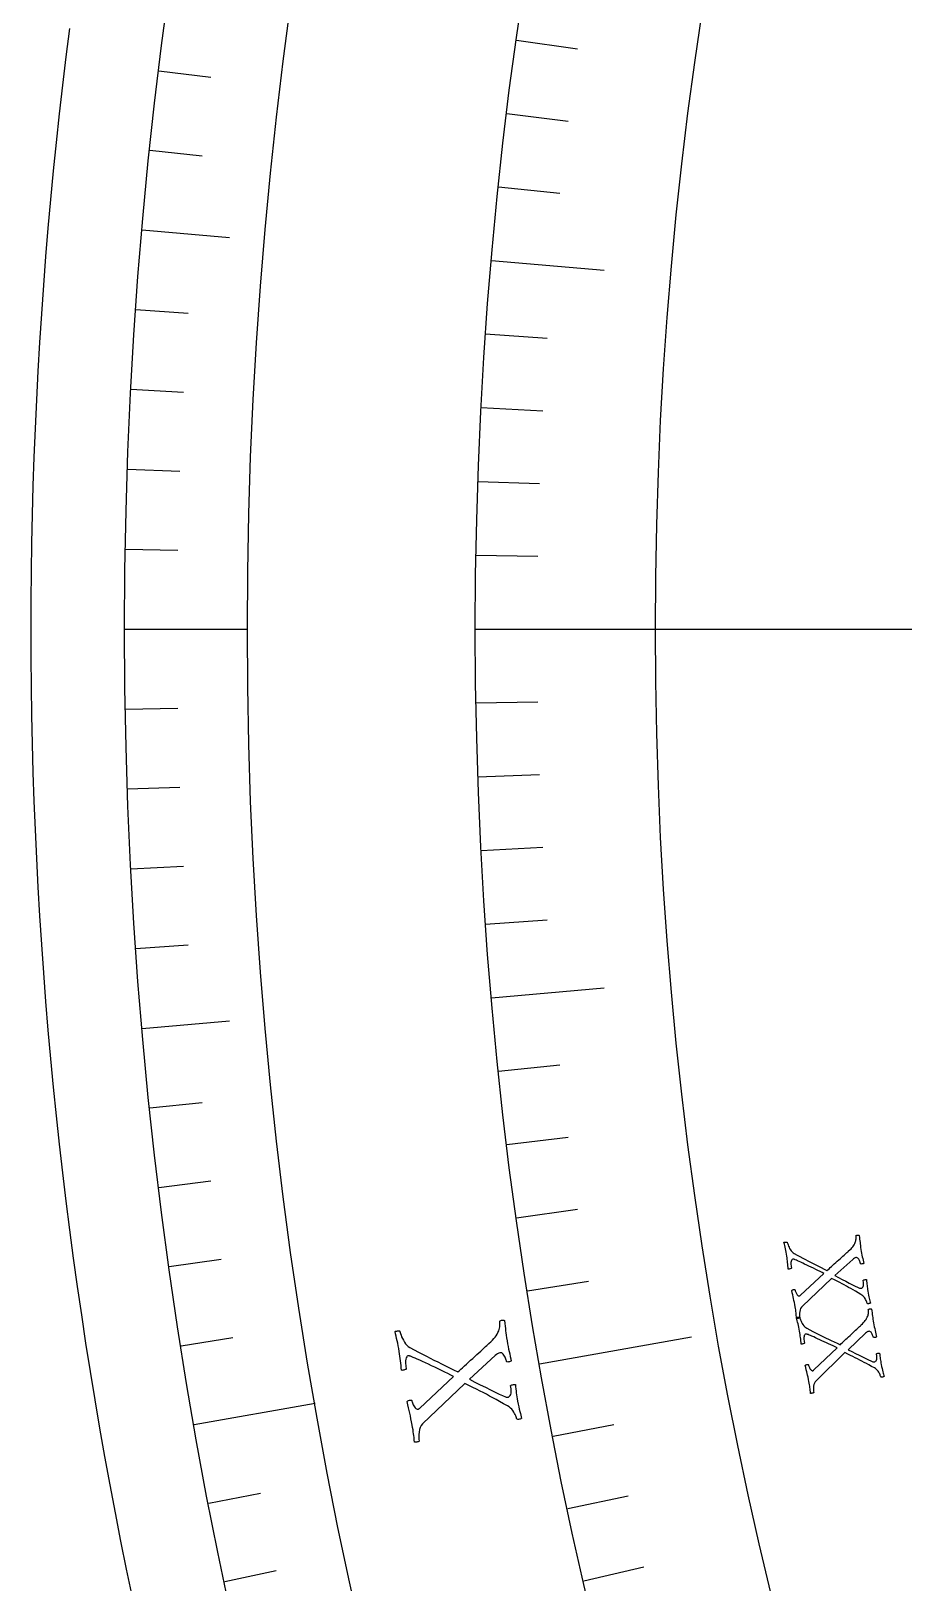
# Model space of a CAD drawing. Header units: millimetres. Extents: x -76 to 76, y -76 to 98.
# Drawn here: x -76 to -61.81, y -15.51 to 9.72 of the extents above; entities that cross this region are included whole.
import ezdxf

# ---------------------------------------------------------------- set-up
doc = ezdxf.new("R2010")
doc.units = ezdxf.units.MM
for name, color, linetype in [('CUT_OUTER', 1, 'Continuous'), ('ENGRAVE', 7, 'Continuous'), ('ENGRAVE_FINE', 8, 'Continuous'), ('TEXT', 5, 'Continuous')]:
    doc.layers.add(name, color=color, linetype=linetype)

msp = doc.modelspace()

# ---------------------------------------------------------------- linework, layer by layer
at = {"layer": 'CUT_OUTER'}
msp.add_lwpolyline([(-74.3521, -15.7405), (-74.4473, -15.284), (-74.5397, -14.8269), (-74.6293, -14.3692), (-74.716, -13.911), (-74.8, -13.4523), (-74.8811, -12.9931), (-74.9594, -12.5334), (-75.0349, -12.0732), (-75.1076, -11.6126), (-75.1774, -11.1515), (-75.2444, -10.69), (-75.3086, -10.2281), (-75.3699, -9.7659), (-75.4284, -9.3032), (-75.4841, -8.8402), (-75.5369, -8.3769), (-75.5869, -7.9132), (-75.634, -7.4493), (-75.6783, -6.9851), (-75.7198, -6.5206), (-75.7583, -6.0559), (-75.7941, -5.5909), (-75.827, -5.1257), (-75.857, -4.6604), (-75.8841, -4.1948), (-75.9085, -3.7291), (-75.9299, -3.2633), (-75.9485, -2.7973), (-75.9642, -2.3313), (-75.9771, -1.8651), (-75.9871, -1.3989), (-75.9943, -0.9326), (-75.9986, -0.4663), (-76, 0), (-75.9986, 0.4663), (-75.9943, 0.9326), (-75.9871, 1.3989), (-75.9771, 1.8651), (-75.9642, 2.3313), (-75.9485, 2.7973), (-75.9299, 3.2633), (-75.9085, 3.7291), (-75.8841, 4.1948), (-75.857, 4.6604), (-75.827, 5.1257), (-75.7941, 5.5909), (-75.7583, 6.0559), (-75.7198, 6.5206), (-75.6783, 6.9851), (-75.634, 7.4493), (-75.5869, 7.9132), (-75.5369, 8.3769), (-75.4841, 8.8402), (-75.4284, 9.3032), (-75.3699, 9.7659)], dxfattribs=at)
at = {"layer": 'ENGRAVE'}
for points in [[(-74.1966, 6.4914), (-72.777, 6.3672)], [(-68.5183, 5.9946), (-66.6861, 5.8343)], [(-74.48, 0), (-72.485, 0)], [(-68.78, 0), (-60.42, 0)], [(-68.5183, -5.9946), (-66.6861, -5.8343)], [(-74.1966, -6.4914), (-72.777, -6.3672)], [(-67.7351, -11.9435), (-65.2652, -11.508)], [(-73.3485, -12.9333), (-71.3838, -12.5869)]]:
    msp.add_lwpolyline(points, dxfattribs=at)
for radius in [74.48, 74.48, 72.485, 68.78, 68.78, 65.854]:
    msp.add_circle((0, 0), radius, dxfattribs=at)
at = {"layer": 'ENGRAVE_FINE'}
for points in [[(-68.1106, 9.5723), (-67.1172, 9.4327)], [(-73.9248, 9.0768), (-73.0762, 8.9726)], [(-68.2673, 8.3822), (-67.2716, 8.2599)], [(-74.072, 7.7853), (-73.2217, 7.6959)], [(-68.4032, 7.1895), (-67.4055, 7.0846)], [(-74.2986, 5.1955), (-73.4457, 5.1358)], [(-68.6125, 4.7979), (-67.6117, 4.7279)], [(-74.3779, 3.898), (-73.5241, 3.8532)], [(-68.6857, 3.5997), (-67.6839, 3.5472)], [(-74.4346, 2.5993), (-73.5801, 2.5695)], [(-68.7381, 2.4004), (-67.7355, 2.3654)], [(-74.4687, 1.2999), (-73.6138, 1.2849)], [(-68.7695, 1.2004), (-67.7665, 1.1829)], [(-68.7695, -1.2004), (-67.7665, -1.1829)], [(-74.4687, -1.2999), (-73.6138, -1.2849)], [(-68.7381, -2.4004), (-67.7355, -2.3654)], [(-74.4346, -2.5993), (-73.5801, -2.5695)], [(-68.6857, -3.5997), (-67.6839, -3.5472)], [(-74.3779, -3.898), (-73.5241, -3.8532)], [(-68.6125, -4.7979), (-67.6117, -4.7279)], [(-74.2986, -5.1955), (-73.4457, -5.1358)], [(-68.4032, -7.1895), (-67.4055, -7.0846)], [(-74.072, -7.7853), (-73.2217, -7.6959)], [(-68.2673, -8.3822), (-67.2716, -8.2599)], [(-73.9248, -9.0768), (-73.0762, -8.9726)], [(-68.1106, -9.5723), (-67.1172, -9.4327)], [(-73.7552, -10.3656), (-72.9085, -10.2466)], [(-67.9332, -10.7596), (-66.9424, -10.6026)], [(-73.563, -11.6512), (-72.7186, -11.5175)], [(-67.5163, -13.1238), (-66.5315, -12.9324)], [(-73.1116, -14.2115), (-72.2723, -14.0483)], [(-67.277, -14.3002), (-66.2957, -14.0916)], [(-72.8524, -15.4853), (-72.0161, -15.3075)], [(-67.0172, -15.4721), (-66.0397, -15.2465)]]:
    msp.add_lwpolyline(points, dxfattribs=at)
at = {"layer": 'TEXT'}
for points in [[(-62.513, -10.0847), (-62.5076, -10.1171), (-62.502, -10.1481), (-62.4963, -10.1776), (-62.4905, -10.2056), (-62.4846, -10.2329), (-62.479, -10.2599), (-62.4734, -10.2867), (-62.468, -10.3133), (-62.4724, -10.3157), (-62.4787, -10.3179), (-62.487, -10.32), (-62.4972, -10.3219), (-62.5071, -10.323), (-62.5143, -10.3228), (-62.5188, -10.3212), (-62.5208, -10.3182), (-62.5223, -10.311), (-62.5246, -10.3023), (-62.5278, -10.2921), (-62.5318, -10.2804), (-62.5367, -10.2682), (-62.5424, -10.2566), (-62.549, -10.2456), (-62.5564, -10.2353), (-62.5648, -10.2267), (-62.5742, -10.2212), (-62.5848, -10.2187), (-62.5963, -10.2191), (-62.6072, -10.2223), (-62.6192, -10.2285), (-62.6324, -10.2378), (-62.6468, -10.2501), (-62.9363, -10.5123), (-62.8755, -10.5435), (-62.8164, -10.574), (-62.7591, -10.6037), (-62.7036, -10.6328), (-62.652, -10.6593), (-62.6067, -10.6817), (-62.5675, -10.6999), (-62.5346, -10.7139), (-62.5296, -10.7156), (-62.5246, -10.7167), (-62.5197, -10.7172), (-62.5149, -10.7171), (-62.5107, -10.7168), (-62.5074, -10.7166), (-62.505, -10.7163), (-62.5036, -10.7161), (-62.4971, -10.7136), (-62.4906, -10.7082), (-62.4841, -10.7), (-62.4776, -10.689), (-62.4727, -10.6734), (-62.4711, -10.6515), (-62.4727, -10.6233), (-62.4774, -10.5887), (-62.4757, -10.5859), (-62.4714, -10.5832), (-62.4646, -10.5807), (-62.4553, -10.5784), (-62.4453, -10.5765), (-62.4368, -10.5755), (-62.4298, -10.5753), (-62.4241, -10.5759), (-62.4215, -10.6021), (-62.419, -10.6268), (-62.4167, -10.6499), (-62.4145, -10.6716), (-62.4121, -10.693), (-62.4092, -10.7153), (-62.4057, -10.7386), (-62.4017, -10.7629), (-62.3957, -10.7964), (-62.3897, -10.827), (-62.3836, -10.8548), (-62.3776, -10.8797), (-62.3719, -10.9022), (-62.3667, -10.9227), (-62.3622, -10.9412), (-62.3582, -10.9576), (-62.3623, -10.9601), (-62.3679, -10.9624), (-62.375, -10.9646), (-62.3834, -10.9668), (-62.3922, -10.9681), (-62.4, -10.968), (-62.4069, -10.9665), (-62.4128, -10.9634), (-62.4139, -10.9585), (-62.4162, -10.951), (-62.4194, -10.941), (-62.4237, -10.9284), (-62.4293, -10.9144), (-62.4364, -10.8999), (-62.445, -10.885), (-62.4551, -10.8696), (-62.4668, -10.8545), (-62.4805, -10.8406), (-62.4959, -10.8279), (-62.5132, -10.8162), (-62.5593, -10.7903), (-62.6023, -10.766), (-62.6421, -10.7434), (-62.6787, -10.7224), (-62.7138, -10.7025), (-62.7491, -10.683), (-62.7846, -10.6638), (-62.8202, -10.6449), (-62.8576, -10.6255), (-62.8984, -10.6044), (-62.9425, -10.5818), (-62.99, -10.5575), (-63.4651, -11.0059), (-63.4806, -11.0239), (-63.4928, -11.0449), (-63.5015, -11.0689), (-63.5069, -11.0959), (-63.5096, -11.1237), (-63.5104, -11.15), (-63.5092, -11.1747), (-63.5062, -11.1979), (-63.5103, -11.2011), (-63.5162, -11.2037), (-63.5239, -11.2059), (-63.5333, -11.2075), (-63.5426, -11.2085), (-63.5498, -11.2092), (-63.5549, -11.2093), (-63.558, -11.2089), (-63.5608, -11.1824), (-63.5634, -11.1578), (-63.5657, -11.1351), (-63.5679, -11.1143), (-63.5703, -11.0934), (-63.5734, -11.0705), (-63.5772, -11.0455), (-63.5817, -11.0184), (-63.5883, -10.9814), (-63.5948, -10.9468), (-63.6012, -10.9147), (-63.6075, -10.8852), (-63.614, -10.8557), (-63.6211, -10.8237), (-63.6287, -10.7893), (-63.6368, -10.7525), (-63.6327, -10.7484), (-63.6265, -10.745), (-63.6184, -10.7422), (-63.6083, -10.74), (-63.5984, -10.7388), (-63.5912, -10.739), (-63.5866, -10.7407), (-63.5847, -10.7437), (-63.5832, -10.7501), (-63.5808, -10.7582), (-63.5773, -10.7679), (-63.5729, -10.7792), (-63.5676, -10.7911), (-63.5615, -10.8025), (-63.5547, -10.8134), (-63.5471, -10.8239), (-63.5391, -10.8326), (-63.531, -10.8384), (-63.5228, -10.8414), (-63.5144, -10.8414), (-63.5124, -10.8409), (-63.5101, -10.8399), (-63.5076, -10.8386), (-63.5047, -10.8368), (-63.5019, -10.8348), (-63.4994, -10.8328), (-63.4973, -10.8307), (-63.4956, -10.8285), (-63.1141, -10.4791), (-63.1453, -10.4628), (-63.1782, -10.446), (-63.2127, -10.4286), (-63.2488, -10.4107), (-63.2856, -10.3925), (-63.3219, -10.3746), (-63.3579, -10.357), (-63.3934, -10.3397), (-63.4277, -10.3231), (-63.4598, -10.3079), (-63.4898, -10.2939), (-63.5176, -10.2813), (-63.5424, -10.2703), (-63.5629, -10.2613), (-63.5794, -10.2543), (-63.5917, -10.2492), (-63.5939, -10.2485), (-63.5967, -10.2476), (-63.6, -10.2465), (-63.6037, -10.2454), (-63.6079, -10.2443), (-63.6121, -10.2438), (-63.6165, -10.2438), (-63.6211, -10.2443), (-63.629, -10.2476), (-63.6359, -10.2549), (-63.6418, -10.266), (-63.6467, -10.2811), (-63.6498, -10.3008), (-63.6503, -10.3258), (-63.648, -10.3562), (-63.6431, -10.3919), (-63.6472, -10.3952), (-63.6531, -10.3981), (-63.6607, -10.4008), (-63.67, -10.4031), (-63.6791, -10.4047), (-63.6863, -10.4055), (-63.6915, -10.4053), (-63.6946, -10.4042), (-63.697, -10.3785), (-63.6995, -10.3526), (-63.7021, -10.3264), (-63.7049, -10.3001), (-63.7079, -10.2738), (-63.7112, -10.2478), (-63.7147, -10.222), (-63.7186, -10.1966), (-63.7243, -10.1623), (-63.7299, -10.1306), (-63.7354, -10.1016), (-63.7408, -10.0752), (-63.7463, -10.0499), (-63.752, -10.0241), (-63.7578, -9.9979), (-63.7639, -9.9712), (-63.7588, -9.9689), (-63.7523, -9.9672), (-63.7444, -9.9662), (-63.7351, -9.9657), (-63.7261, -9.9657), (-63.7191, -9.9659), (-63.7141, -9.9662), (-63.711, -9.9668), (-63.7098, -9.9724), (-63.707, -9.9818), (-63.7029, -9.9948), (-63.6973, -10.0117), (-63.6903, -10.0306), (-63.6817, -10.05), (-63.6717, -10.0699), (-63.6601, -10.0903), (-63.6471, -10.1095), (-63.6327, -10.126), (-63.6169, -10.1397), (-63.5998, -10.1507), (-63.5506, -10.1775), (-63.5035, -10.2029), (-63.4585, -10.2269), (-63.4157, -10.2495), (-63.3738, -10.2714), (-63.3319, -10.2931), (-63.2898, -10.3146), (-63.2477, -10.336), (-63.2046, -10.3577), (-63.1598, -10.3805), (-63.1133, -10.4043), (-63.065, -10.429), (-63.0491, -10.4151), (-63.0314, -10.3994), (-63.012, -10.3818), (-62.9908, -10.3625), (-62.9685, -10.3421), (-62.9457, -10.3213), (-62.9223, -10.3003), (-62.8984, -10.2789), (-62.8746, -10.2577), (-62.8516, -10.2371), (-62.8295, -10.2171), (-62.8083, -10.1978), (-62.7884, -10.1796), (-62.7704, -10.1632), (-62.7542, -10.1485), (-62.74, -10.1356), (-62.7283, -10.125), (-62.7199, -10.1174), (-62.7149, -10.1129), (-62.7133, -10.1114), (-62.6927, -10.0931), (-62.6746, -10.0756), (-62.659, -10.0588), (-62.6459, -10.0429), (-62.6345, -10.0267), (-62.624, -10.0094), (-62.6144, -9.9909), (-62.6057, -9.9713), (-62.6008, -9.9578), (-62.597, -9.9437), (-62.5943, -9.9289), (-62.5929, -9.9136), (-62.5923, -9.8988), (-62.5923, -9.8859), (-62.5928, -9.8748), (-62.5938, -9.8656), (-62.5929, -9.8621), (-62.5891, -9.8592), (-62.5823, -9.8567), (-62.5726, -9.8547), (-62.5622, -9.8535), (-62.5536, -9.8536), (-62.5468, -9.8549), (-62.5416, -9.8573), (-62.5375, -9.8894), (-62.534, -9.9191), (-62.5309, -9.9463), (-62.5283, -9.9712), (-62.5256, -9.9961), (-62.5221, -10.0233), (-62.5179, -10.0528), (-62.513, -10.0847)], [(-62.3081, -11.2816), (-62.3021, -11.3139), (-62.2959, -11.3447), (-62.2897, -11.3741), (-62.2833, -11.402), (-62.2769, -11.4292), (-62.2707, -11.4561), (-62.2647, -11.4828), (-62.2588, -11.5092), (-62.2631, -11.5117), (-62.2694, -11.5141), (-62.2776, -11.5163), (-62.2878, -11.5184), (-62.2976, -11.5197), (-62.3048, -11.5197), (-62.3094, -11.5181), (-62.3114, -11.5152), (-62.313, -11.508), (-62.3155, -11.4994), (-62.3189, -11.4892), (-62.3232, -11.4776), (-62.3283, -11.4655), (-62.3342, -11.454), (-62.341, -11.4432), (-62.3486, -11.433), (-62.3572, -11.4246), (-62.3667, -11.4192), (-62.3773, -11.4169), (-62.3889, -11.4176), (-62.3996, -11.421), (-62.4115, -11.4274), (-62.4246, -11.4369), (-62.4387, -11.4495), (-62.7232, -11.7172), (-62.6617, -11.7473), (-62.6021, -11.7766), (-62.5442, -11.8052), (-62.4881, -11.8332), (-62.4361, -11.8588), (-62.3903, -11.8803), (-62.3509, -11.8977), (-62.3177, -11.9111), (-62.3126, -11.9126), (-62.3076, -11.9136), (-62.3027, -11.9141), (-62.2979, -11.9139), (-62.2937, -11.9135), (-62.2904, -11.9132), (-62.288, -11.9129), (-62.2866, -11.9127), (-62.2802, -11.9101), (-62.2738, -11.9046), (-62.2674, -11.8962), (-62.2611, -11.8851), (-62.2566, -11.8694), (-62.2553, -11.8474), (-62.2575, -11.8193), (-62.2629, -11.7848), (-62.2612, -11.782), (-62.257, -11.7792), (-62.2502, -11.7766), (-62.2409, -11.774), (-62.2311, -11.772), (-62.2226, -11.7708), (-62.2155, -11.7705), (-62.2098, -11.771), (-62.2067, -11.7971), (-62.2038, -11.8217), (-62.201, -11.8449), (-62.1984, -11.8665), (-62.1956, -11.8878), (-62.1922, -11.9101), (-62.1883, -11.9333), (-62.1838, -11.9575), (-62.1772, -11.9909), (-62.1706, -12.0214), (-62.164, -12.049), (-62.1575, -12.0738), (-62.1514, -12.0962), (-62.1458, -12.1166), (-62.1409, -12.135), (-62.1366, -12.1514), (-62.1407, -12.1539), (-62.1462, -12.1563), (-62.1532, -12.1587), (-62.1617, -12.161), (-62.1704, -12.1625), (-62.1782, -12.1626), (-62.1851, -12.1611), (-62.1911, -12.1582), (-62.1923, -12.1533), (-62.1947, -12.1459), (-62.1981, -12.1359), (-62.2027, -12.1234), (-62.2085, -12.1095), (-62.2159, -12.0952), (-62.2247, -12.0804), (-62.2351, -12.0652), (-62.2472, -12.0504), (-62.2611, -12.0367), (-62.2768, -12.0243), (-62.2943, -12.013), (-62.3409, -11.9879), (-62.3843, -11.9645), (-62.4246, -11.9426), (-62.4616, -11.9224), (-62.4971, -11.9031), (-62.5327, -11.8843), (-62.5686, -11.8657), (-62.6045, -11.8476), (-62.6423, -11.8289), (-62.6835, -11.8086), (-62.728, -11.7868), (-62.776, -11.7634), (-63.2424, -12.2209), (-63.2576, -12.2391), (-63.2693, -12.2604), (-63.2776, -12.2845), (-63.2824, -12.3117), (-63.2846, -12.3395), (-63.2849, -12.3658), (-63.2833, -12.3905), (-63.2798, -12.4136), (-63.2839, -12.4168), (-63.2897, -12.4196), (-63.2973, -12.4219), (-63.3067, -12.4237), (-63.316, -12.425), (-63.3231, -12.4257), (-63.3283, -12.4259), (-63.3313, -12.4256), (-63.3347, -12.3992), (-63.3377, -12.3746), (-63.3405, -12.352), (-63.3431, -12.3312), (-63.3459, -12.3104), (-63.3494, -12.2875), (-63.3537, -12.2626), (-63.3587, -12.2356), (-63.366, -12.1987), (-63.3732, -12.1643), (-63.3802, -12.1323), (-63.3871, -12.1029), (-63.3942, -12.0735), (-63.4019, -12.0417), (-63.4101, -12.0075), (-63.4189, -11.9708), (-63.4149, -11.9667), (-63.4088, -11.9631), (-63.4007, -11.9601), (-63.3906, -11.9577), (-63.3808, -11.9564), (-63.3736, -11.9565), (-63.3689, -11.958), (-63.3669, -11.961), (-63.3654, -11.9674), (-63.3628, -11.9754), (-63.3592, -11.985), (-63.3545, -11.9963), (-63.349, -12.0081), (-63.3427, -12.0194), (-63.3357, -12.0302), (-63.3279, -12.0404), (-63.3197, -12.049), (-63.3115, -12.0547), (-63.3032, -12.0575), (-63.2949, -12.0573), (-63.2929, -12.0568), (-63.2906, -12.0558), (-63.288, -12.0544), (-63.2852, -12.0526), (-63.2824, -12.0505), (-63.28, -12.0485), (-63.2779, -12.0463), (-63.2763, -12.0441), (-62.9016, -11.6874), (-62.9331, -11.6718), (-62.9662, -11.6556), (-63.0011, -11.6389), (-63.0376, -11.6216), (-63.0747, -11.6041), (-63.1113, -11.587), (-63.1476, -11.57), (-63.1835, -11.5534), (-63.218, -11.5375), (-63.2504, -11.5229), (-63.2807, -11.5095), (-63.3088, -11.4974), (-63.3337, -11.4869), (-63.3545, -11.4783), (-63.371, -11.4716), (-63.3834, -11.4667), (-63.3857, -11.466), (-63.3885, -11.4652), (-63.3918, -11.4642), (-63.3956, -11.4631), (-63.3997, -11.4622), (-63.404, -11.4617), (-63.4084, -11.4618), (-63.413, -11.4624), (-63.4208, -11.4659), (-63.4276, -11.4732), (-63.4333, -11.4845), (-63.4379, -11.4997), (-63.4406, -11.5194), (-63.4405, -11.5445), (-63.4377, -11.5748), (-63.4321, -11.6104), (-63.4362, -11.6138), (-63.442, -11.6168), (-63.4495, -11.6196), (-63.4588, -11.6221), (-63.4679, -11.6239), (-63.4751, -11.6248), (-63.4802, -11.6247), (-63.4834, -11.6237), (-63.4863, -11.598), (-63.4892, -11.5722), (-63.4924, -11.5461), (-63.4956, -11.5198), (-63.4991, -11.4935), (-63.5029, -11.4676), (-63.507, -11.4419), (-63.5114, -11.4166), (-63.5177, -11.3824), (-63.5239, -11.3508), (-63.53, -11.3219), (-63.5359, -11.2956), (-63.5419, -11.2704), (-63.548, -11.2447), (-63.5544, -11.2186), (-63.5609, -11.1921), (-63.5559, -11.1897), (-63.5494, -11.1879), (-63.5416, -11.1867), (-63.5323, -11.1861), (-63.5233, -11.1859), (-63.5163, -11.1859), (-63.5112, -11.1862), (-63.5082, -11.1867), (-63.5068, -11.1922), (-63.5039, -11.2015), (-63.4995, -11.2146), (-63.4936, -11.2313), (-63.4862, -11.2501), (-63.4773, -11.2693), (-63.4669, -11.289), (-63.4549, -11.3091), (-63.4415, -11.3281), (-63.4268, -11.3443), (-63.4108, -11.3577), (-63.3935, -11.3684), (-63.3438, -11.3942), (-63.2962, -11.4187), (-63.2508, -11.4419), (-63.2075, -11.4637), (-63.1652, -11.4847), (-63.1229, -11.5056), (-63.0804, -11.5263), (-63.0379, -11.5469), (-62.9944, -11.5678), (-62.9491, -11.5897), (-62.9021, -11.6126), (-62.8534, -11.6364), (-62.8377, -11.6222), (-62.8204, -11.6061), (-62.8013, -11.5882), (-62.7805, -11.5685), (-62.7586, -11.5476), (-62.7362, -11.5264), (-62.7132, -11.5049), (-62.6897, -11.4831), (-62.6663, -11.4614), (-62.6438, -11.4404), (-62.6221, -11.42), (-62.6012, -11.4003), (-62.5817, -11.3818), (-62.564, -11.365), (-62.5481, -11.35), (-62.5341, -11.3368), (-62.5226, -11.326), (-62.5144, -11.3183), (-62.5095, -11.3136), (-62.5078, -11.3121), (-62.4876, -11.2934), (-62.4698, -11.2756), (-62.4546, -11.2585), (-62.4418, -11.2423), (-62.4307, -11.2259), (-62.4206, -11.2084), (-62.4113, -11.1897), (-62.403, -11.1699), (-62.3983, -11.1564), (-62.3948, -11.1422), (-62.3924, -11.1274), (-62.3913, -11.112), (-62.391, -11.0972), (-62.3912, -11.0843), (-62.3919, -11.0732), (-62.3931, -11.064), (-62.3923, -11.0606), (-62.3885, -11.0575), (-62.3818, -11.0549), (-62.3721, -11.0527), (-62.3618, -11.0514), (-62.3532, -11.0513), (-62.3463, -11.0524), (-62.3411, -11.0548), (-62.3364, -11.0868), (-62.3323, -11.1164), (-62.3287, -11.1436), (-62.3256, -11.1684), (-62.3224, -11.1932), (-62.3184, -11.2203), (-62.3137, -11.2498), (-62.3081, -11.2816)], [(-68.2642, -11.5712), (-68.2559, -11.6181), (-68.2475, -11.6628), (-68.2389, -11.7054), (-68.2301, -11.746), (-68.2213, -11.7854), (-68.2127, -11.8244), (-68.2044, -11.8632), (-68.1962, -11.9016), (-68.2025, -11.9051), (-68.2117, -11.9084), (-68.2237, -11.9115), (-68.2385, -11.9145), (-68.2529, -11.9163), (-68.2633, -11.9161), (-68.27, -11.9138), (-68.2728, -11.9095), (-68.2751, -11.8991), (-68.2786, -11.8865), (-68.2833, -11.8718), (-68.2893, -11.8548), (-68.2966, -11.8372), (-68.305, -11.8206), (-68.3147, -11.8048), (-68.3257, -11.7899), (-68.338, -11.7776), (-68.3518, -11.7697), (-68.3671, -11.7662), (-68.3839, -11.767), (-68.3997, -11.7718), (-68.4171, -11.7809), (-68.4361, -11.7945), (-68.4569, -11.8125), (-68.8747, -12.197), (-68.7858, -12.2414), (-68.6994, -12.2847), (-68.6156, -12.327), (-68.5345, -12.3682), (-68.4591, -12.4059), (-68.3928, -12.4376), (-68.3357, -12.4633), (-68.2876, -12.483), (-68.2802, -12.4854), (-68.2729, -12.4869), (-68.2658, -12.4875), (-68.2588, -12.4874), (-68.2527, -12.4868), (-68.2479, -12.4864), (-68.2444, -12.486), (-68.2424, -12.4857), (-68.233, -12.482), (-68.2236, -12.4741), (-68.2143, -12.4621), (-68.205, -12.446), (-68.1982, -12.4233), (-68.1961, -12.3915), (-68.1988, -12.3507), (-68.2062, -12.3007), (-68.2038, -12.2966), (-68.1976, -12.2927), (-68.1877, -12.2889), (-68.1741, -12.2853), (-68.1597, -12.2825), (-68.1474, -12.2809), (-68.1371, -12.2805), (-68.1288, -12.2813), (-68.1247, -12.3192), (-68.1208, -12.3549), (-68.117, -12.3884), (-68.1135, -12.4197), (-68.1097, -12.4506), (-68.1051, -12.4829), (-68.0997, -12.5166), (-68.0935, -12.5517), (-68.0842, -12.6001), (-68.075, -12.6443), (-68.0658, -12.6844), (-68.0566, -12.7204), (-68.0479, -12.7529), (-68.0401, -12.7825), (-68.0331, -12.8092), (-68.0271, -12.8329), (-68.033, -12.8365), (-68.0411, -12.84), (-68.0513, -12.8434), (-68.0636, -12.8466), (-68.0763, -12.8488), (-68.0877, -12.8488), (-68.0977, -12.8466), (-68.1063, -12.8423), (-68.1081, -12.8352), (-68.1115, -12.8244), (-68.1164, -12.81), (-68.1228, -12.7919), (-68.1312, -12.7716), (-68.1417, -12.7508), (-68.1544, -12.7293), (-68.1694, -12.7072), (-68.1868, -12.6856), (-68.2068, -12.6657), (-68.2295, -12.6475), (-68.2548, -12.6309), (-68.3223, -12.5942), (-68.3852, -12.5597), (-68.4434, -12.5276), (-68.497, -12.4979), (-68.5484, -12.4696), (-68.6, -12.4418), (-68.6518, -12.4145), (-68.7039, -12.3877), (-68.7586, -12.3601), (-68.8182, -12.3302), (-68.8827, -12.2979), (-68.9521, -12.2634), (-69.636, -12.923), (-69.6583, -12.9494), (-69.6757, -12.9802), (-69.688, -13.0153), (-69.6952, -13.0548), (-69.6986, -13.0953), (-69.6993, -13.1336), (-69.6972, -13.1696), (-69.6924, -13.2033), (-69.6983, -13.208), (-69.7068, -13.212), (-69.7179, -13.2152), (-69.7316, -13.2177), (-69.7451, -13.2195), (-69.7555, -13.2205), (-69.763, -13.2208), (-69.7674, -13.2203), (-69.772, -13.1818), (-69.7762, -13.146), (-69.7801, -13.1129), (-69.7836, -13.0826), (-69.7875, -13.0522), (-69.7924, -13.0188), (-69.7984, -12.9825), (-69.8054, -12.9432), (-69.8157, -12.8893), (-69.8257, -12.839), (-69.8356, -12.7924), (-69.8452, -12.7495), (-69.8552, -12.7066), (-69.866, -12.6601), (-69.8776, -12.6102), (-69.8899, -12.5566), (-69.884, -12.5506), (-69.8752, -12.5455), (-69.8634, -12.5413), (-69.8487, -12.538), (-69.8343, -12.5361), (-69.8238, -12.5363), (-69.8172, -12.5386), (-69.8143, -12.543), (-69.8121, -12.5523), (-69.8084, -12.5641), (-69.8032, -12.5781), (-69.7966, -12.5946), (-69.7887, -12.6118), (-69.7797, -12.6284), (-69.7696, -12.6442), (-69.7584, -12.6592), (-69.7466, -12.6718), (-69.7347, -12.6802), (-69.7227, -12.6843), (-69.7106, -12.6842), (-69.7077, -12.6834), (-69.7044, -12.682), (-69.7006, -12.68), (-69.6965, -12.6774), (-69.6924, -12.6745), (-69.6888, -12.6715), (-69.6858, -12.6684), (-69.6834, -12.6652), (-69.1337, -12.1513), (-69.1793, -12.1281), (-69.2273, -12.1041), (-69.2777, -12.0793), (-69.3305, -12.0537), (-69.3842, -12.0278), (-69.4373, -12.0022), (-69.4898, -11.9771), (-69.5417, -11.9523), (-69.5918, -11.9286), (-69.6387, -11.9068), (-69.6825, -11.8869), (-69.7231, -11.8689), (-69.7592, -11.8532), (-69.7893, -11.8403), (-69.8133, -11.8302), (-69.8312, -11.8229), (-69.8345, -11.8219), (-69.8386, -11.8206), (-69.8433, -11.8192), (-69.8488, -11.8175), (-69.8548, -11.816), (-69.861, -11.8153), (-69.8675, -11.8154), (-69.8741, -11.8161), (-69.8856, -11.8211), (-69.8955, -11.8317), (-69.904, -11.848), (-69.911, -11.87), (-69.9152, -11.8987), (-69.9155, -11.9352), (-69.9119, -11.9795), (-69.9043, -12.0314), (-69.9102, -12.0362), (-69.9187, -12.0406), (-69.9297, -12.0445), (-69.9432, -12.0479), (-69.9565, -12.0505), (-69.9669, -12.0517), (-69.9745, -12.0515), (-69.9791, -12.0499), (-69.9828, -12.0125), (-69.9868, -11.9747), (-69.9909, -11.9367), (-69.9953, -11.8983), (-69.9999, -11.86), (-70.005, -11.8222), (-70.0106, -11.7847), (-70.0165, -11.7477), (-70.0251, -11.6978), (-70.0336, -11.6517), (-70.0419, -11.6094), (-70.0501, -11.571), (-70.0584, -11.5342), (-70.0669, -11.4967), (-70.0756, -11.4586), (-70.0847, -11.4197), (-70.0773, -11.4164), (-70.0679, -11.4139), (-70.0564, -11.4123), (-70.0429, -11.4115), (-70.0298, -11.4114), (-70.0196, -11.4116), (-70.0123, -11.4121), (-70.0079, -11.4128), (-70.006, -11.421), (-70.0019, -11.4346), (-69.9958, -11.4536), (-69.9875, -11.4781), (-69.9771, -11.5056), (-69.9644, -11.5338), (-69.9496, -11.5626), (-69.9325, -11.5922), (-69.9134, -11.6201), (-69.8922, -11.6439), (-69.8692, -11.6638), (-69.8442, -11.6796), (-69.7723, -11.7181), (-69.7035, -11.7545), (-69.6378, -11.7889), (-69.5752, -11.8214), (-69.5141, -11.8527), (-69.4528, -11.8837), (-69.3914, -11.9145), (-69.3298, -11.9451), (-69.2669, -11.9762), (-69.2015, -12.0087), (-69.1335, -12.0426), (-69.0629, -12.0778), (-69.0399, -12.0574), (-69.0144, -12.0344), (-68.9864, -12.0086), (-68.9559, -11.9802), (-68.9238, -11.9503), (-68.8908, -11.9199), (-68.857, -11.889), (-68.8225, -11.8576), (-68.7881, -11.8266), (-68.755, -11.7964), (-68.7231, -11.7671), (-68.6924, -11.7388), (-68.6637, -11.7122), (-68.6377, -11.6882), (-68.6144, -11.6667), (-68.5937, -11.6477), (-68.5769, -11.6322), (-68.5648, -11.6212), (-68.5576, -11.6145), (-68.5552, -11.6123), (-68.5254, -11.5856), (-68.4993, -11.56), (-68.4768, -11.5355), (-68.4579, -11.5122), (-68.4415, -11.4886), (-68.4264, -11.4634), (-68.4127, -11.4365), (-68.4002, -11.408), (-68.3931, -11.3884), (-68.3877, -11.3679), (-68.3841, -11.3465), (-68.3821, -11.3242), (-68.3814, -11.3028), (-68.3814, -11.2841), (-68.3822, -11.2681), (-68.3838, -11.2547), (-68.3826, -11.2498), (-68.377, -11.2454), (-68.3672, -11.2418), (-68.3531, -11.2387), (-68.3381, -11.237), (-68.3255, -11.237), (-68.3155, -11.2387), (-68.308, -11.2423), (-68.3018, -11.2886), (-68.2963, -11.3316), (-68.2916, -11.371), (-68.2876, -11.407), (-68.2834, -11.443), (-68.2781, -11.4823), (-68.2717, -11.5251), (-68.2642, -11.5712)]]:
    msp.add_lwpolyline(points, close=True, dxfattribs=at)

doc.saveas('drawing.dxf')
